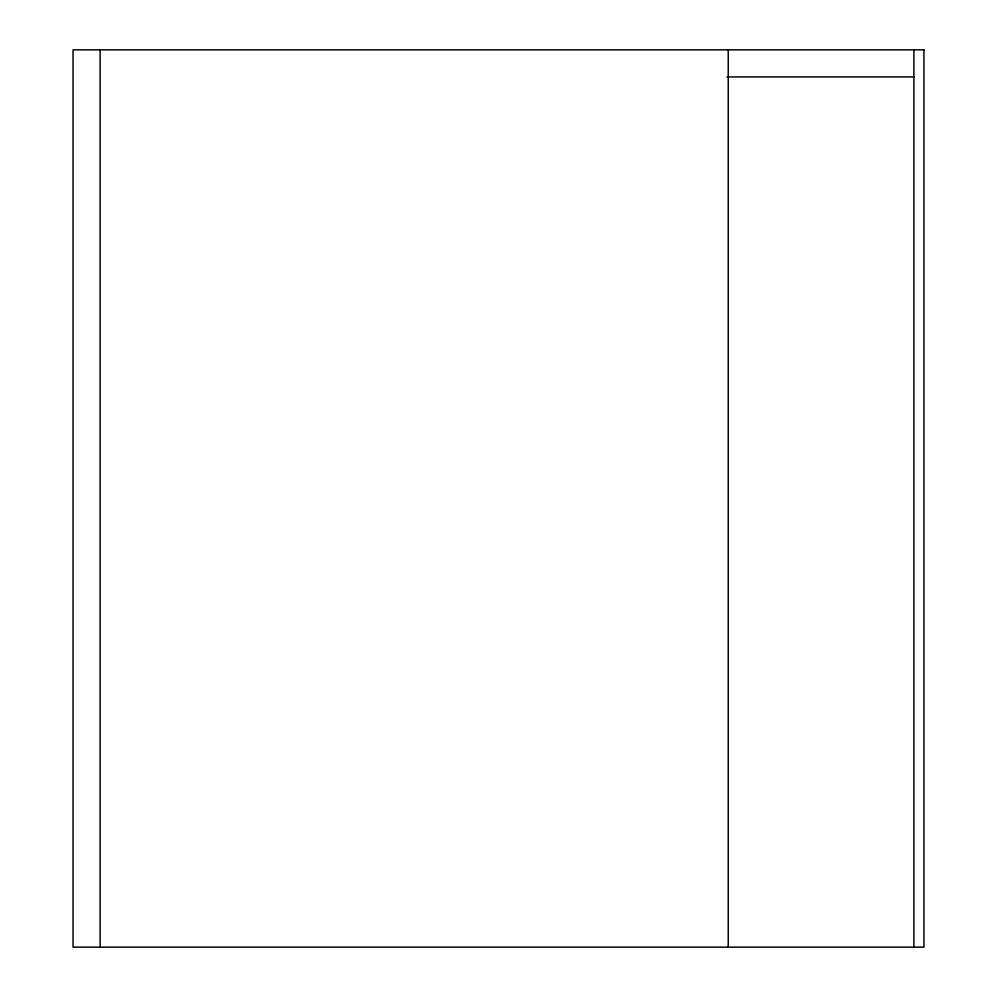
<?xml version="1.0" encoding="UTF-8"?>
<svg xmlns="http://www.w3.org/2000/svg" width="997" height="997" viewBox="0 0 997 997"><rect width="100%" height="100%" fill="white"/><g stroke="black" fill="none" stroke-linecap="round" stroke-linejoin="round"><path stroke-width="1.5" d="M726.987 76.919L913.888 76.919M913.888 49.85L913.888 947.15M728.234 49.85L728.234 947.15M100.124 49.85L100.124 947.15M923.945 49.85L73.055 49.85L73.055 947.15L923.945 947.15L923.945 49.85"/></g></svg>
